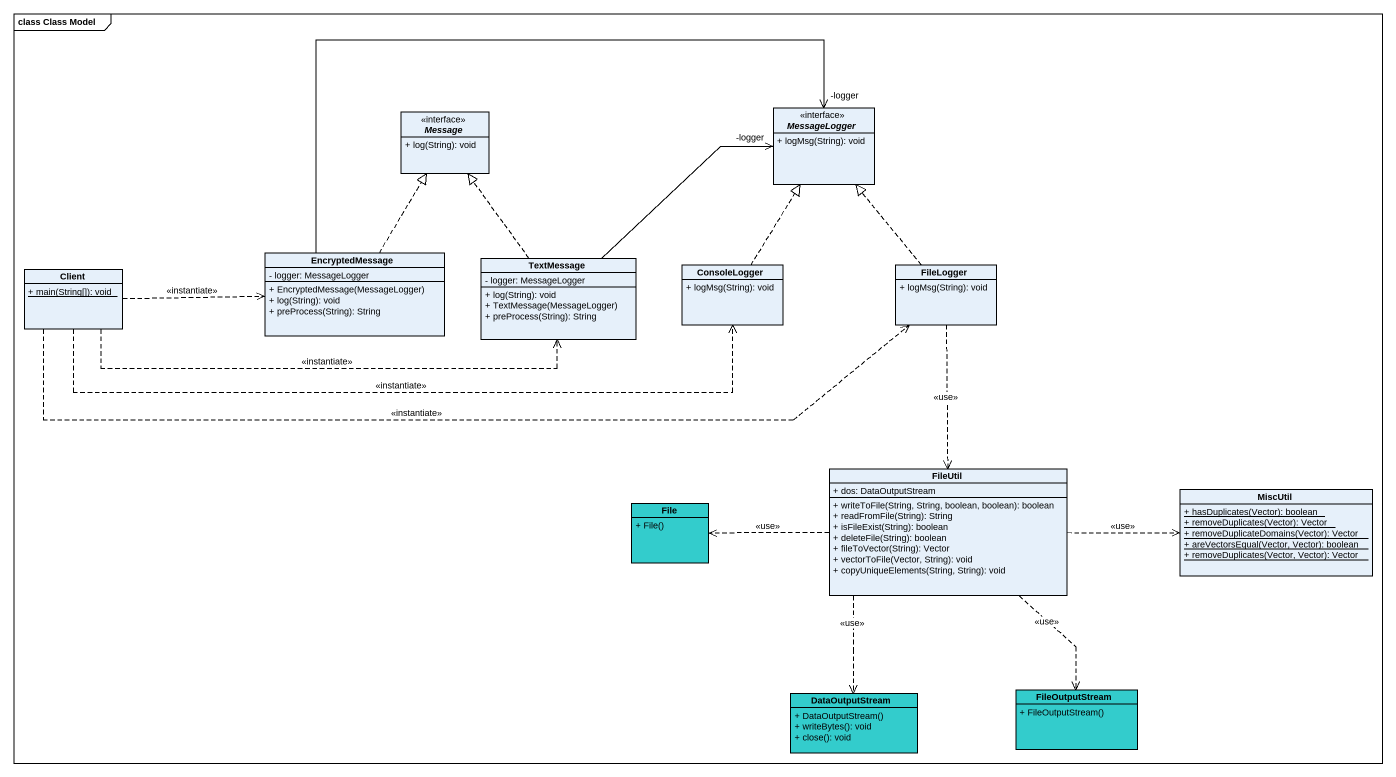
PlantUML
@startuml
mainframe class Class Model
hide circle
hide empty members
skinparam classAttributeIconSize 0
interface Message {
  + log(String): void
}
interface MessageLogger {
  + logMsg(String): void
}
class EncryptedMessage {
  - logger: MessageLogger
  + EncryptedMessage(MessageLogger)
  + log(String): void
  + preProcess(String): String
}
class TextMessage {
  - logger: MessageLogger
  + log(String): void
  + TextMessage(MessageLogger)
  + preProcess(String): String
}
class ConsoleLogger {
  + logMsg(String): void
}
class FileLogger {
  + logMsg(String): void
}
class Client {
  {static} + main(String[]): void
}
class FileUtil {
  + dos: DataOutputStream
  + writeToFile(String, String, boolean, boolean): boolean
  + readFromFile(String): String
  + isFileExist(String): boolean
  + deleteFile(String): boolean
  + fileToVector(String): Vector
  + vectorToFile(Vector, String): void
  + copyUniqueElements(String, String): void
}
class MiscUtil {
  {static} + hasDuplicates(Vector): boolean
  {static} + removeDuplicates(Vector): Vector
  {static} + removeDuplicateDomains(Vector): Vector
  {static} + areVectorsEqual(Vector, Vector): boolean
  {static} + removeDuplicates(Vector, Vector): Vector
}
class "File" as File_ #33CCCC {
  + File()
}
class DataOutputStream #33CCCC {
  + DataOutputStream()
  + writeBytes(): void
  + close(): void
}
class FileOutputStream #33CCCC {
  + FileOutputStream()
}
EncryptedMessage .up.|> Message
EncryptedMessage -right-> "-logger" MessageLogger
TextMessage .up.|> Message
TextMessage -right-> "-logger" MessageLogger
ConsoleLogger .up.|> MessageLogger
FileLogger .up.|> MessageLogger
FileLogger ..> FileUtil : <<use>>
Client .right.> EncryptedMessage : <<instantiate>>
Client .right.> TextMessage : <<instantiate>>
Client .right.> ConsoleLogger : <<instantiate>>
Client .right.> FileLogger : <<instantiate>>
FileUtil .right.> MiscUtil : <<use>>
FileUtil .left.> File_ : <<use>>
FileUtil ..> DataOutputStream : <<use>>
FileUtil ..> FileOutputStream : <<use>>
@enduml
